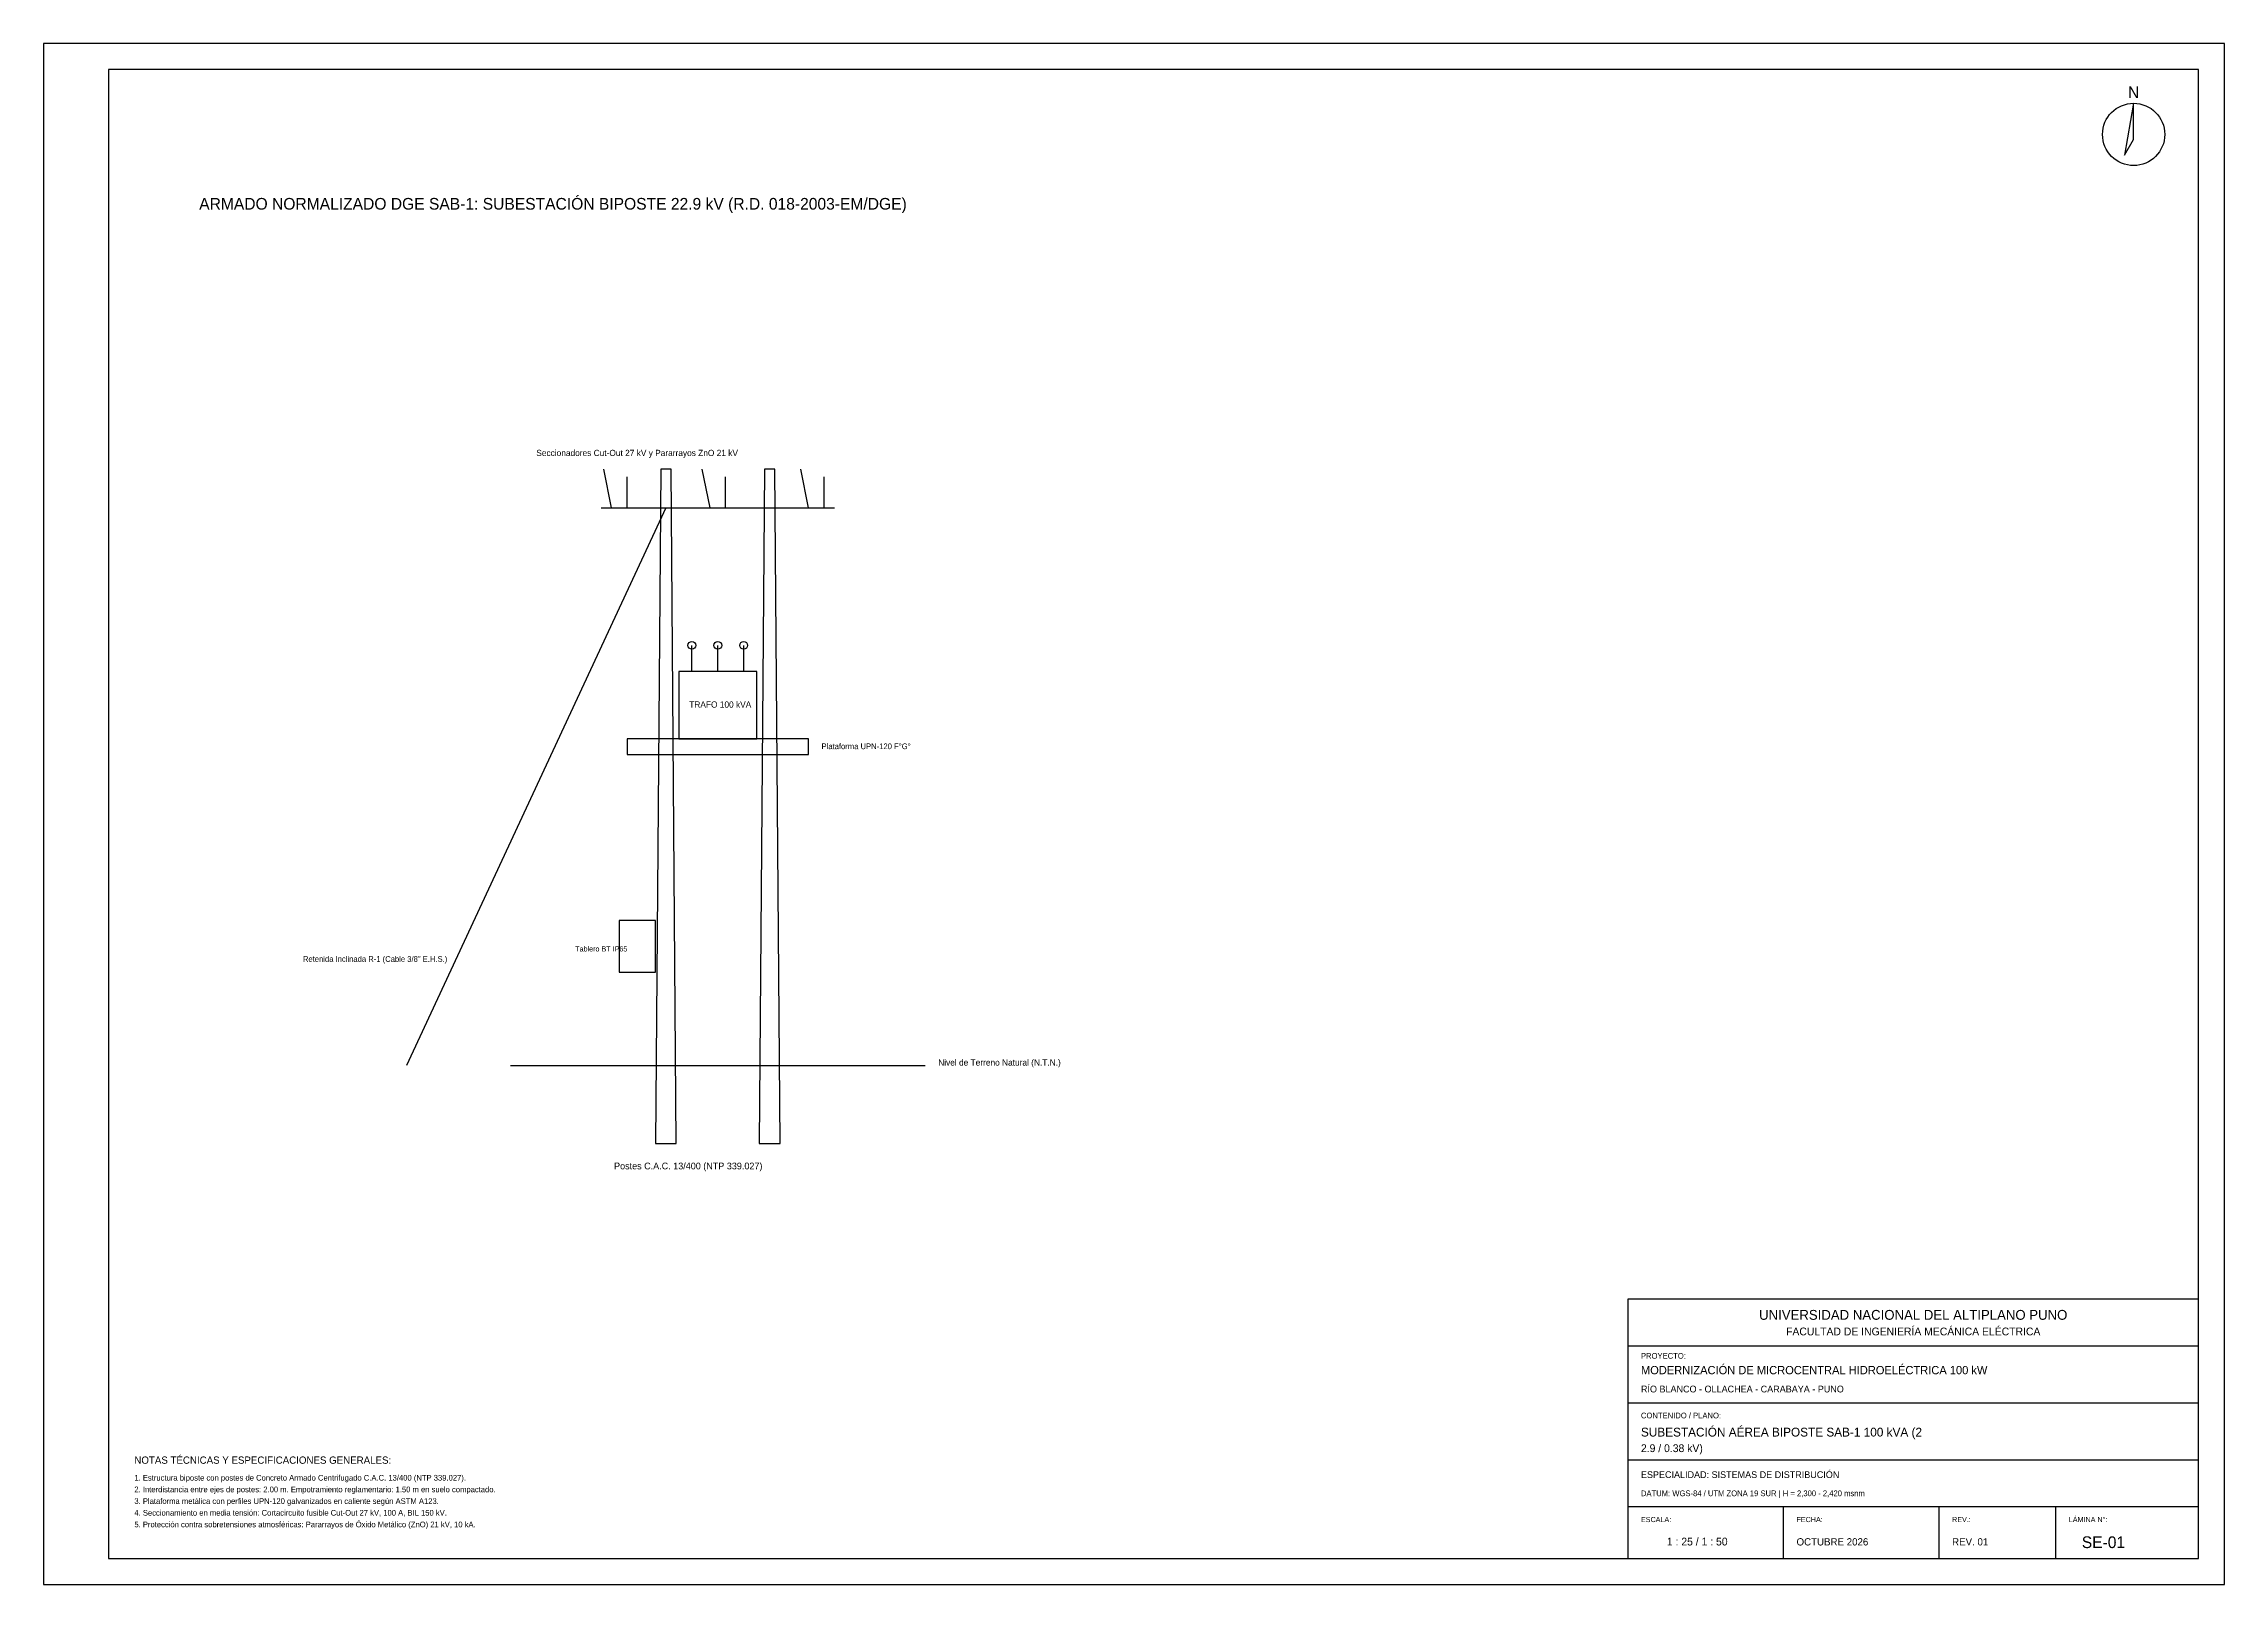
# Model space of a CAD drawing. Header units: metres. Extents: x 0 to 841, y 0 to 594.
import ezdxf
from ezdxf.enums import TextEntityAlignment as Align

# ---------------------------------------------------------------- set-up
doc = ezdxf.new("R2010")
doc.units = ezdxf.units.M
for name, color, linetype in [('0_CAJETIN', 2, 'Continuous'), ('0_MARCO_Y_BORDE', 4, 'Continuous'), ('0_TEXTOS_ROTULO', 7, 'Continuous'), ('CIVIL_CONCRETO', 4, 'Continuous'), ('CIVIL_TERRENO', 3, 'Continuous'), ('ELECTRICA_EQUIPOS', 6, 'Continuous'), ('NOTAS_TECNICAS', 7, 'Continuous')]:
    doc.layers.add(name, color=color, linetype=linetype)

msp = doc.modelspace()

# ---------------------------------------------------------------- linework, layer by layer
at = {"layer": '0_CAJETIN'}
for p, q in [((611, 92), (831, 92)), ((611, 70), (831, 70)), ((611, 48), (831, 48)), ((611, 30), (831, 30)), ((671, 10), (671, 30)), ((731, 10), (731, 30)), ((776, 10), (776, 30))]:
    msp.add_line(p, q, dxfattribs=at)
msp.add_lwpolyline([(611, 10), (831, 10), (831, 110), (611, 110), (611, 10)], close=True, dxfattribs=at)
at = {"layer": '0_MARCO_Y_BORDE'}
msp.add_line((215, 415), (305, 415), dxfattribs=at)
for points in [[(0, 0), (841, 0), (841, 594), (0, 594), (0, 0)], [(25, 10), (831, 10), (831, 584), (25, 584), (25, 10)], [(806, 571), (802.5, 551), (806, 557), (806, 571)], [(225, 320), (295, 320), (295, 326), (225, 326), (225, 320)]]:
    msp.add_lwpolyline(points, close=True, dxfattribs=at)
msp.add_circle((806, 559), 12, dxfattribs=at)
at = {"layer": '0_TEXTOS_ROTULO'}
msp.add_line((240, 415), (140, 200), dxfattribs=at)
at = {"layer": 'CIVIL_CONCRETO'}
for points in [[(236, 170), (244, 170), (242, 430), (238, 430), (236, 170)], [(276, 170), (284, 170), (282, 430), (278, 430), (276, 170)]]:
    msp.add_lwpolyline(points, close=True, dxfattribs=at)
at = {"layer": 'CIVIL_TERRENO'}
msp.add_line((180, 200), (340, 200), dxfattribs=at)
at = {"layer": 'ELECTRICA_EQUIPOS'}
for p, q in [((219, 415), (216, 430)), ((257, 415), (254, 430)), ((295, 415), (292, 430)), ((225, 415), (225, 427)), ((263, 415), (263, 427)), ((301, 415), (301, 427)), ((250, 352), (250, 362)), ((260, 352), (260, 362)), ((270, 352), (270, 362))]:
    msp.add_line(p, q, dxfattribs=at)
for points in [[(245, 326), (275, 326), (275, 352), (245, 352), (245, 326)], [(222, 236), (236, 236), (236, 256), (222, 256), (222, 236)]]:
    msp.add_lwpolyline(points, close=True, dxfattribs=at)
for centre in [(250, 362), (260, 362), (270, 362)]:
    msp.add_circle(centre, 1.5, dxfattribs=at)

# ---------------------------------------------------------------- texts
at = {"layer": '0_TEXTOS_ROTULO'}
for s, height, p in [('N', 4.5, (806, 573)), ('UNIVERSIDAD NACIONAL DEL ALTIPLANO PUNO', 3.8, (721, 102)), ('FACULTAD DE INGENIERÍA MECÁNICA ELÉCTRICA', 3, (721, 96))]:
    msp.add_text(s, height=height, dxfattribs=at).set_placement(p, align=Align.CENTER)
for s, height, p in [('ARMADO NORMALIZADO DGE SAB-1: SUBESTACIÓN BIPOSTE 22.9 kV (R.D. 018-2003-EM/DGE)', 4.5, (60, 530)), ('Plataforma UPN-120 F°G°', 2.2, (300, 322)), ('Retenida Inclinada R-1 (Cable 3/8" E.H.S.)', 2.2, (100, 240)), ('PROYECTO:', 2.2, (616, 87)), ('MODERNIZACIÓN DE MICROCENTRAL HIDROELÉCTRICA 100 kW', 3.2, (616, 81)), ('RÍO BLANCO - OLLACHEA - CARABAYA - PUNO', 2.6, (616, 74)), ('CONTENIDO / PLANO:', 2.2, (616, 64)), ('SUBESTACIÓN AÉREA BIPOSTE SAB-1 100 kVA (2', 3.4, (616, 57)), ('2.9 / 0.38 kV)', 3, (616, 51)), ('ESPECIALIDAD: SISTEMAS DE DISTRIBUCIÓN', 2.6, (616, 41)), ('DATUM: WGS-84 / UTM ZONA 19 SUR | H = 2,300 - 2,420 msnm', 2.2, (616, 34)), ('ESCALA:', 2, (616, 24)), ('FECHA:', 2, (676, 24)), ('REV.:', 2, (736, 24)), ('LÁMINA N°:', 2, (781, 24)), ('1 : 25 / 1 : 50', 3, (626, 15)), ('OCTUBRE 2026', 2.8, (676, 15)), ('REV. 01', 2.8, (736, 15)), ('SE-01', 4.5, (786, 14))]:
    msp.add_text(s, height=height, dxfattribs=at).set_placement(p)
at = {"layer": 'CIVIL_CONCRETO'}
msp.add_text('Postes C.A.C. 13/400 (NTP 339.027)', height=2.6, dxfattribs=at).set_placement((220, 160))
at = {"layer": 'CIVIL_TERRENO'}
msp.add_text('Nivel de Terreno Natural (N.T.N.)', height=2.4, dxfattribs=at).set_placement((345, 200))
at = {"layer": 'ELECTRICA_EQUIPOS'}
for s, height, p in [('Seccionadores Cut-Out 27 kV y Pararrayos ZnO 21 kV', 2.4, (190, 435)), ('TRAFO 100 kVA', 2.4, (249, 338)), ('Tablero BT IP65', 2, (205, 244))]:
    msp.add_text(s, height=height, dxfattribs=at).set_placement(p)
at = {"layer": 'NOTAS_TECNICAS'}
for s, height, p in [('1. Estructura biposte con postes de Concreto Armado Centrifugado C.A.C. 13/400 (NTP 339.027).', 2.2, (35, 40)), ('NOTAS TÉCNICAS Y ESPECIFICACIONES GENERALES:', 2.8, (35, 46.5)), ('2. Interdistancia entre ejes de postes: 2.00 m. Empotramiento reglamentario: 1.50 m en suelo compactado.', 2.2, (35, 35.5)), ('4. Seccionamiento en media tensión: Cortacircuito fusible Cut-Out 27 kV, 100 A, BIL 150 kV.', 2.2, (35, 26.5)), ('3. Plataforma metálica con perfiles UPN-120 galvanizados en caliente según ASTM A123.', 2.2, (35, 31)), ('5. Protección contra sobretensiones atmosféricas: Pararrayos de Óxido Metálico (ZnO) 21 kV, 10 kA.', 2.2, (35, 22))]:
    msp.add_text(s, height=height, dxfattribs=at).set_placement(p)

doc.saveas('drawing.dxf')
